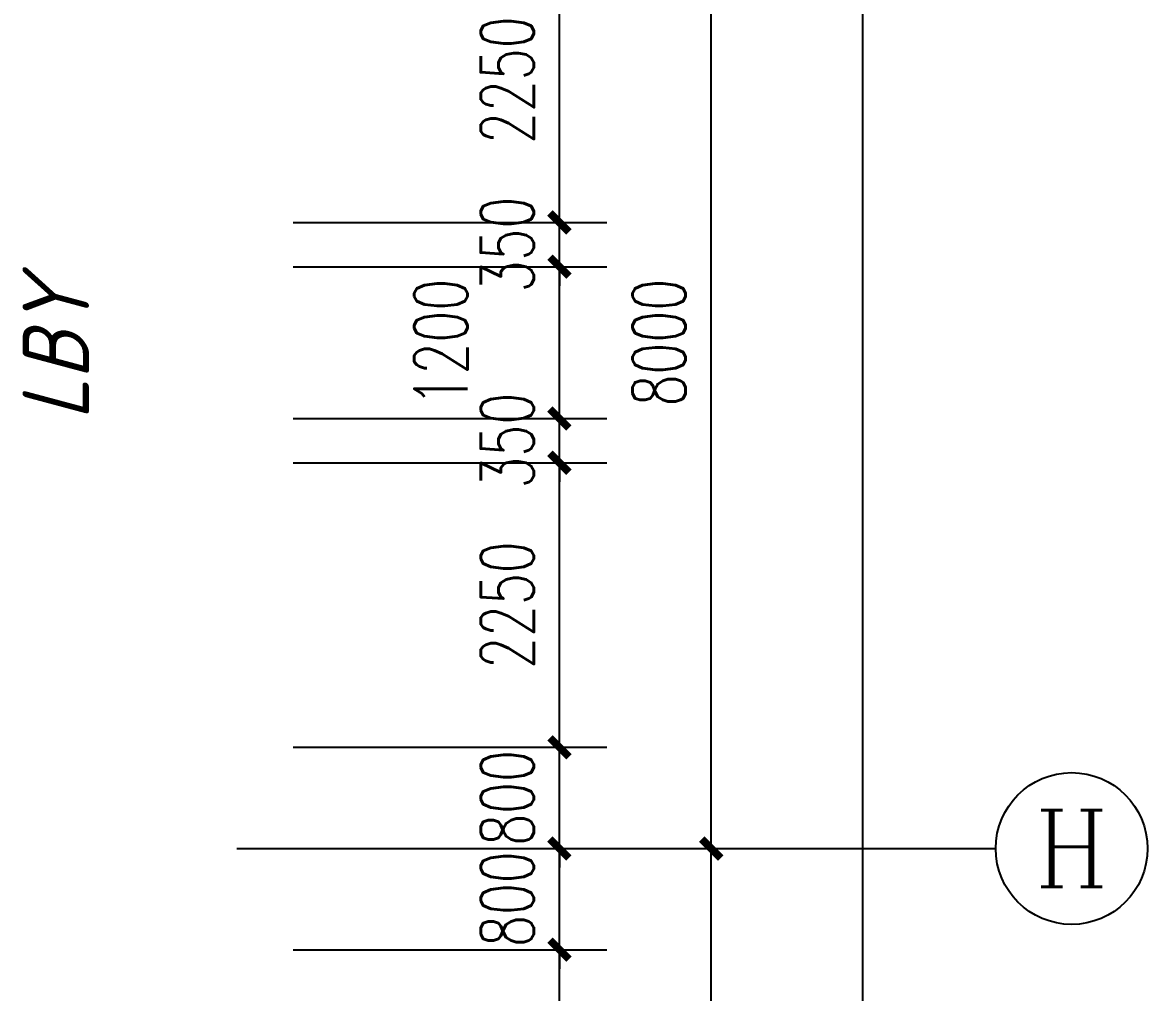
# Model space of a CAD drawing. Extents: x 0 to 2972856, y -1269770 to 0.
# Drawn here: x 2782160 to 2791056, y -1065494 to -1057825 of the extents above; entities that cross this region are included whole.
import ezdxf
from ezdxf.enums import TextEntityAlignment as Align

# ---------------------------------------------------------------- set-up
doc = ezdxf.new("R2010")
doc.units = 0
doc.header["$LTSCALE"] = 1000
doc.header["$PDSIZE"] = 50
doc.layers.add('1-建筑底图', color=8, linetype='Continuous')
doc.layers.add('AXIS_TEXT', color=7, linetype='Continuous')
doc.styles.add('_TCH_AXIS', font='COMPLEX', dxfattribs={"bigfont": 'GBCBIG'})
doc.styles.add('A_DIM_T3', font='SIMPLEX', dxfattribs={"width": 0.7, "bigfont": 'HZ'})
doc.styles.add('COMPLEX', font='COMPLEX')
doc.styles.get("Standard").update_dxf_attribs({"font": 'gbeitc.shx', "bigfont": 'gbcbig.shx'})
doc.dimstyles.new('_TCH_ARCH&&150', dxfattribs={"dimtxt": 420, "dimasz": 150, "dimexe": 375, "dimexo": 450, "dimgap": 202.5, "dimtad": 1, "dimdec": 0, "dimzin": 0, "dimdsep": 46, "dimtxsty": 'A_DIM_T3', "dimblk": 'ARCHTICK', "dimcen": 0.09, "dimclrt": 7, "dimazin": 2, "dimtfac": 1, "dimtdec": 0, "dimtix": 1, "dimtmove": 2, "dimatfit": 3, "dimfxl": 150, "dimtolj": 1, "dimtzin": 0, "dimarcsym": 0})

# ---------------------------------------------------------------- blocks, each defined once
blk = doc.blocks.new('_ArchTick')
at = {"color": 0, "linetype": 'ByBlock', "const_width": 0.4}
blk.add_lwpolyline([(-0.5, -0.5), (0.5, 0.5)], dxfattribs=at)
blk = doc.blocks.new('*D205')
at = {"layer": '1-建筑底图', "color": 0, "lineweight": -2, "transparency": 16777216}
for p, q in [((108850, 77400), (113725, 77400)), ((113350, -2200), (113350, 77400)), ((108850, -2200), (113725, -2200))]:
    blk.add_line(p, q, dxfattribs=at)
at = {"layer": 'Defpoints', "color": 0, "transparency": 16777216}
for p in [(108400, 77400), (113350, 77400), (108400, -2200)]:
    blk.add_point(p, dxfattribs=at)
at = {"layer": '1-建筑底图', "color": 0, "lineweight": -2, "transparency": 16777216, "xscale": 150, "yscale": 150, "zscale": 150}
for p, rotation in [((113350, 77400), 90), ((113350, -2200), 270)]:
    blk.add_blockref('_ArchTick', p, dxfattribs=dict(at, rotation=rotation))
at = {"layer": '1-建筑底图', "color": 7, "transparency": 16777216, "insert": (112937.5, 37600), "char_height": 420, "attachment_point": 5, "rotation": 90, "style": 'A_DIM_T3'}
blk.add_mtext('\\A1;79600', dxfattribs=at)
blk = doc.blocks.new('*D211')
at = {"layer": '1-建筑底图', "color": 0, "lineweight": -2, "transparency": 16777216}
for p, q in [((108850, 25600), (112525, 25600)), ((112150, 17600), (112150, 25600)), ((108850, 17600), (112525, 17600))]:
    blk.add_line(p, q, dxfattribs=at)
at = {"layer": 'Defpoints', "color": 0, "transparency": 16777216}
for p in [(108400, 25600), (112150, 25600), (108400, 17600)]:
    blk.add_point(p, dxfattribs=at)
at = {"layer": '1-建筑底图', "color": 0, "lineweight": -2, "transparency": 16777216, "xscale": 150, "yscale": 150, "zscale": 150}
for p, rotation in [((112150, 25600), 90), ((112150, 17600), 270)]:
    blk.add_blockref('_ArchTick', p, dxfattribs=dict(at, rotation=rotation))
at = {"layer": '1-建筑底图', "color": 7, "transparency": 16777216, "insert": (111737.5, 21600), "char_height": 420, "attachment_point": 5, "rotation": 90, "style": 'A_DIM_T3'}
blk.add_mtext('\\A1;8000', dxfattribs=at)
blk = doc.blocks.new('*D212')
at = {"layer": '1-建筑底图', "color": 0, "lineweight": -2, "transparency": 16777216}
for p, q in [((108850, 33600), (112525, 33600)), ((112150, 25600), (112150, 33600)), ((108850, 25600), (112525, 25600))]:
    blk.add_line(p, q, dxfattribs=at)
at = {"layer": 'Defpoints', "color": 0, "transparency": 16777216}
for p in [(108400, 33600), (112150, 33600), (108400, 25600)]:
    blk.add_point(p, dxfattribs=at)
at = {"layer": '1-建筑底图', "color": 0, "lineweight": -2, "transparency": 16777216, "xscale": 150, "yscale": 150, "zscale": 150}
for p, rotation in [((112150, 33600), 90), ((112150, 25600), 270)]:
    blk.add_blockref('_ArchTick', p, dxfattribs=dict(at, rotation=rotation))
at = {"layer": '1-建筑底图', "color": 7, "transparency": 16777216, "insert": (111737.5, 29600), "char_height": 420, "attachment_point": 5, "rotation": 90, "style": 'A_DIM_T3'}
blk.add_mtext('\\A1;8000', dxfattribs=at)
blk = doc.blocks.new('*D770')
at = {"layer": '1-建筑底图', "color": 0, "lineweight": -2, "transparency": 16777216}
for p, q in [((108845, 24800), (111325, 24800)), ((110950, 22550), (110950, 24800)), ((108845, 22550), (111325, 22550))]:
    blk.add_line(p, q, dxfattribs=at)
at = {"layer": 'Defpoints', "color": 0, "transparency": 16777216}
for p in [(108395, 24800), (110950, 24800), (108395, 22550)]:
    blk.add_point(p, dxfattribs=at)
at = {"layer": '1-建筑底图', "color": 0, "lineweight": -2, "transparency": 16777216, "xscale": 150, "yscale": 150, "zscale": 150}
for p, rotation in [((110950, 24800), 90), ((110950, 22550), 270)]:
    blk.add_blockref('_ArchTick', p, dxfattribs=dict(at, rotation=rotation))
at = {"layer": '1-建筑底图', "color": 7, "transparency": 16777216, "insert": (110537.5, 23675), "char_height": 420, "attachment_point": 5, "rotation": 90, "style": 'A_DIM_T3'}
blk.add_mtext('\\A1;2250', dxfattribs=at)
blk = doc.blocks.new('*D771')
at = {"layer": '1-建筑底图', "color": 0, "lineweight": -2, "transparency": 16777216}
for p, q in [((110950, 25600), (110950, 25750)), ((108845, 25600), (111325, 25600)), ((110950, 24800), (110950, 25600)), ((108845, 24800), (111325, 24800)), ((110950, 24800), (110950, 24650))]:
    blk.add_line(p, q, dxfattribs=at)
at = {"layer": 'Defpoints', "color": 0, "transparency": 16777216}
for p in [(108395, 25600), (110950, 25600), (108395, 24800)]:
    blk.add_point(p, dxfattribs=at)
at = {"layer": '1-建筑底图', "color": 0, "lineweight": -2, "transparency": 16777216, "xscale": 150, "yscale": 150, "zscale": 150}
for p, rotation in [((110950, 25600), 270), ((110950, 24800), 90)]:
    blk.add_blockref('_ArchTick', p, dxfattribs=dict(at, rotation=rotation))
at = {"layer": '1-建筑底图', "color": 7, "transparency": 16777216, "insert": (110537.5, 25200), "char_height": 420, "attachment_point": 5, "rotation": 90, "style": 'A_DIM_T3'}
blk.add_mtext('\\A1;800', dxfattribs=at)
blk = doc.blocks.new('*D772')
at = {"layer": '1-建筑底图', "color": 0, "lineweight": -2, "transparency": 16777216}
for p, q in [((110950, 26400), (110950, 26550)), ((108845, 26400), (111325, 26400)), ((110950, 25600), (110950, 26400)), ((108845, 25600), (111325, 25600)), ((110950, 25600), (110950, 25450))]:
    blk.add_line(p, q, dxfattribs=at)
at = {"layer": 'Defpoints', "color": 0, "transparency": 16777216}
for p in [(108395, 26400), (110950, 26400), (108395, 25600)]:
    blk.add_point(p, dxfattribs=at)
at = {"layer": '1-建筑底图', "color": 0, "lineweight": -2, "transparency": 16777216, "xscale": 150, "yscale": 150, "zscale": 150}
for p, rotation in [((110950, 26400), 270), ((110950, 25600), 90)]:
    blk.add_blockref('_ArchTick', p, dxfattribs=dict(at, rotation=rotation))
at = {"layer": '1-建筑底图', "color": 7, "transparency": 16777216, "insert": (110537.5, 26000), "char_height": 420, "attachment_point": 5, "rotation": 90, "style": 'A_DIM_T3'}
blk.add_mtext('\\A1;800', dxfattribs=at)
blk = doc.blocks.new('*D773')
at = {"layer": '1-建筑底图', "color": 0, "lineweight": -2, "transparency": 16777216}
for p, q in [((108845, 28650), (111325, 28650)), ((110950, 26400), (110950, 28650)), ((108845, 26400), (111325, 26400))]:
    blk.add_line(p, q, dxfattribs=at)
at = {"layer": 'Defpoints', "color": 0, "transparency": 16777216}
for p in [(108395, 28650), (110950, 28650), (108395, 26400)]:
    blk.add_point(p, dxfattribs=at)
at = {"layer": '1-建筑底图', "color": 0, "lineweight": -2, "transparency": 16777216, "xscale": 150, "yscale": 150, "zscale": 150}
for p, rotation in [((110950, 28650), 90), ((110950, 26400), 270)]:
    blk.add_blockref('_ArchTick', p, dxfattribs=dict(at, rotation=rotation))
at = {"layer": '1-建筑底图', "color": 7, "transparency": 16777216, "insert": (110537.5, 27525), "char_height": 420, "attachment_point": 5, "rotation": 90, "style": 'A_DIM_T3'}
blk.add_mtext('\\A1;2250', dxfattribs=at)
blk = doc.blocks.new('*D774')
at = {"layer": '1-建筑底图', "color": 0, "lineweight": -2, "transparency": 16777216}
for p, q in [((110950, 29000), (110950, 29150)), ((108845, 29000), (111325, 29000)), ((110950, 28650), (110950, 29000)), ((108845, 28650), (111325, 28650)), ((110950, 28650), (110950, 28500))]:
    blk.add_line(p, q, dxfattribs=at)
at = {"layer": 'Defpoints', "color": 0, "transparency": 16777216}
for p in [(108395, 29000), (110950, 29000), (108395, 28650)]:
    blk.add_point(p, dxfattribs=at)
at = {"layer": '1-建筑底图', "color": 0, "lineweight": -2, "transparency": 16777216, "xscale": 150, "yscale": 150, "zscale": 150}
for p, rotation in [((110950, 29000), 270), ((110950, 28650), 90)]:
    blk.add_blockref('_ArchTick', p, dxfattribs=dict(at, rotation=rotation))
at = {"layer": '1-建筑底图', "color": 7, "transparency": 16777216, "insert": (110537.5, 28825), "char_height": 420, "attachment_point": 5, "rotation": 90, "style": 'A_DIM_T3'}
blk.add_mtext('\\A1;350', dxfattribs=at)
blk = doc.blocks.new('*D775')
at = {"layer": '1-建筑底图', "color": 0, "lineweight": -2, "transparency": 16777216}
for p, q in [((108845, 30200), (111325, 30200)), ((110950, 29000), (110950, 30200)), ((108845, 29000), (111325, 29000))]:
    blk.add_line(p, q, dxfattribs=at)
at = {"layer": 'Defpoints', "color": 0, "transparency": 16777216}
for p in [(108395, 30200), (110950, 30200), (108395, 29000)]:
    blk.add_point(p, dxfattribs=at)
at = {"layer": '1-建筑底图', "color": 0, "lineweight": -2, "transparency": 16777216, "xscale": 150, "yscale": 150, "zscale": 150}
for p, rotation in [((110950, 30200), 90), ((110950, 29000), 270)]:
    blk.add_blockref('_ArchTick', p, dxfattribs=dict(at, rotation=rotation))
at = {"layer": '1-建筑底图', "color": 7, "transparency": 16777216, "insert": (110012.5, 29600), "char_height": 420, "attachment_point": 5, "rotation": 90, "style": 'A_DIM_T3'}
blk.add_mtext('\\A1;1200', dxfattribs=at)
blk = doc.blocks.new('*D776')
at = {"layer": '1-建筑底图', "color": 0, "lineweight": -2, "transparency": 16777216}
for p, q in [((110950, 30550), (110950, 30700)), ((108845, 30550), (111325, 30550)), ((110950, 30200), (110950, 30550)), ((108845, 30200), (111325, 30200)), ((110950, 30200), (110950, 30050))]:
    blk.add_line(p, q, dxfattribs=at)
at = {"layer": 'Defpoints', "color": 0, "transparency": 16777216}
for p in [(108395, 30550), (110950, 30550), (108395, 30200)]:
    blk.add_point(p, dxfattribs=at)
at = {"layer": '1-建筑底图', "color": 0, "lineweight": -2, "transparency": 16777216, "xscale": 150, "yscale": 150, "zscale": 150}
for p, rotation in [((110950, 30550), 270), ((110950, 30200), 90)]:
    blk.add_blockref('_ArchTick', p, dxfattribs=dict(at, rotation=rotation))
at = {"layer": '1-建筑底图', "color": 7, "transparency": 16777216, "insert": (110537.5, 30375), "char_height": 420, "attachment_point": 5, "rotation": 90, "style": 'A_DIM_T3'}
blk.add_mtext('\\A1;350', dxfattribs=at)
blk = doc.blocks.new('*D777')
at = {"layer": '1-建筑底图', "color": 0, "lineweight": -2, "transparency": 16777216}
for p, q in [((108845, 32800), (111325, 32800)), ((110950, 30550), (110950, 32800)), ((108845, 30550), (111325, 30550))]:
    blk.add_line(p, q, dxfattribs=at)
at = {"layer": 'Defpoints', "color": 0, "transparency": 16777216}
for p in [(108395, 32800), (110950, 32800), (108395, 30550)]:
    blk.add_point(p, dxfattribs=at)
at = {"layer": '1-建筑底图', "color": 0, "lineweight": -2, "transparency": 16777216, "xscale": 150, "yscale": 150, "zscale": 150}
for p, rotation in [((110950, 32800), 90), ((110950, 30550), 270)]:
    blk.add_blockref('_ArchTick', p, dxfattribs=dict(at, rotation=rotation))
at = {"layer": '1-建筑底图', "color": 7, "transparency": 16777216, "insert": (110537.5, 31675), "char_height": 420, "attachment_point": 5, "rotation": 90, "style": 'A_DIM_T3'}
blk.add_mtext('\\A1;2250', dxfattribs=at)
blk = doc.blocks.new('*D820')
at = {"layer": '1-建筑底图', "color": 0, "lineweight": -2, "transparency": 16777216}
for p, q in [((108850, 77400), (113725, 77400)), ((113350, -2200), (113350, 77400)), ((108850, -2200), (113725, -2200))]:
    blk.add_line(p, q, dxfattribs=at)
at = {"layer": 'Defpoints', "color": 0, "transparency": 16777216}
for p in [(108400, 77400), (113350, 77400), (108400, -2200)]:
    blk.add_point(p, dxfattribs=at)
at = {"layer": '1-建筑底图', "color": 0, "lineweight": -2, "transparency": 16777216, "xscale": 150, "yscale": 150, "zscale": 150}
for p, rotation in [((113350, 77400), 90), ((113350, -2200), 270)]:
    blk.add_blockref('_ArchTick', p, dxfattribs=dict(at, rotation=rotation))
at = {"layer": '1-建筑底图', "color": 7, "transparency": 16777216, "insert": (112937.5, 37600), "char_height": 420, "attachment_point": 5, "rotation": 90, "style": 'A_DIM_T3'}
blk.add_mtext('\\A1;79600', dxfattribs=at)
blk = doc.blocks.new('*D826')
at = {"layer": '1-建筑底图', "color": 0, "lineweight": -2, "transparency": 16777216}
for p, q in [((108850, 25600), (112525, 25600)), ((112150, 17600), (112150, 25600)), ((108850, 17600), (112525, 17600))]:
    blk.add_line(p, q, dxfattribs=at)
at = {"layer": 'Defpoints', "color": 0, "transparency": 16777216}
for p in [(108400, 25600), (112150, 25600), (108400, 17600)]:
    blk.add_point(p, dxfattribs=at)
at = {"layer": '1-建筑底图', "color": 0, "lineweight": -2, "transparency": 16777216, "xscale": 150, "yscale": 150, "zscale": 150}
for p, rotation in [((112150, 25600), 90), ((112150, 17600), 270)]:
    blk.add_blockref('_ArchTick', p, dxfattribs=dict(at, rotation=rotation))
at = {"layer": '1-建筑底图', "color": 7, "transparency": 16777216, "insert": (111737.5, 21600), "char_height": 420, "attachment_point": 5, "rotation": 90, "style": 'A_DIM_T3'}
blk.add_mtext('\\A1;8000', dxfattribs=at)
blk = doc.blocks.new('*D827')
at = {"layer": '1-建筑底图', "color": 0, "lineweight": -2, "transparency": 16777216}
for p, q in [((108850, 33600), (112525, 33600)), ((112150, 25600), (112150, 33600)), ((108850, 25600), (112525, 25600))]:
    blk.add_line(p, q, dxfattribs=at)
at = {"layer": 'Defpoints', "color": 0, "transparency": 16777216}
for p in [(108400, 33600), (112150, 33600), (108400, 25600)]:
    blk.add_point(p, dxfattribs=at)
at = {"layer": '1-建筑底图', "color": 0, "lineweight": -2, "transparency": 16777216, "xscale": 150, "yscale": 150, "zscale": 150}
for p, rotation in [((112150, 33600), 90), ((112150, 25600), 270)]:
    blk.add_blockref('_ArchTick', p, dxfattribs=dict(at, rotation=rotation))
at = {"layer": '1-建筑底图', "color": 7, "transparency": 16777216, "insert": (111737.5, 29600), "char_height": 420, "attachment_point": 5, "rotation": 90, "style": 'A_DIM_T3'}
blk.add_mtext('\\A1;8000', dxfattribs=at)
blk = doc.blocks.new('*D1077')
at = {"layer": '1-建筑底图', "color": 0, "lineweight": -2, "transparency": 16777216}
for p, q in [((108845, 24800), (111325, 24800)), ((110950, 22550), (110950, 24800)), ((108845, 22550), (111325, 22550))]:
    blk.add_line(p, q, dxfattribs=at)
at = {"layer": 'Defpoints', "color": 0, "transparency": 16777216}
for p in [(108395, 24800), (110950, 24800), (108395, 22550)]:
    blk.add_point(p, dxfattribs=at)
at = {"layer": '1-建筑底图', "color": 0, "lineweight": -2, "transparency": 16777216, "xscale": 150, "yscale": 150, "zscale": 150}
for p, rotation in [((110950, 24800), 90), ((110950, 22550), 270)]:
    blk.add_blockref('_ArchTick', p, dxfattribs=dict(at, rotation=rotation))
at = {"layer": '1-建筑底图', "color": 7, "transparency": 16777216, "insert": (110537.5, 23675), "char_height": 420, "attachment_point": 5, "rotation": 90, "style": 'A_DIM_T3'}
blk.add_mtext('\\A1;2250', dxfattribs=at)
blk = doc.blocks.new('*D1078')
at = {"layer": '1-建筑底图', "color": 0, "lineweight": -2, "transparency": 16777216}
for p, q in [((110950, 25600), (110950, 25750)), ((108845, 25600), (111325, 25600)), ((110950, 24800), (110950, 25600)), ((108845, 24800), (111325, 24800)), ((110950, 24800), (110950, 24650))]:
    blk.add_line(p, q, dxfattribs=at)
at = {"layer": 'Defpoints', "color": 0, "transparency": 16777216}
for p in [(108395, 25600), (110950, 25600), (108395, 24800)]:
    blk.add_point(p, dxfattribs=at)
at = {"layer": '1-建筑底图', "color": 0, "lineweight": -2, "transparency": 16777216, "xscale": 150, "yscale": 150, "zscale": 150}
for p, rotation in [((110950, 25600), 270), ((110950, 24800), 90)]:
    blk.add_blockref('_ArchTick', p, dxfattribs=dict(at, rotation=rotation))
at = {"layer": '1-建筑底图', "color": 7, "transparency": 16777216, "insert": (110537.5, 25200), "char_height": 420, "attachment_point": 5, "rotation": 90, "style": 'A_DIM_T3'}
blk.add_mtext('\\A1;800', dxfattribs=at)
blk = doc.blocks.new('*D1079')
at = {"layer": '1-建筑底图', "color": 0, "lineweight": -2, "transparency": 16777216}
for p, q in [((110950, 26400), (110950, 26550)), ((108845, 26400), (111325, 26400)), ((110950, 25600), (110950, 26400)), ((108845, 25600), (111325, 25600)), ((110950, 25600), (110950, 25450))]:
    blk.add_line(p, q, dxfattribs=at)
at = {"layer": 'Defpoints', "color": 0, "transparency": 16777216}
for p in [(108395, 26400), (110950, 26400), (108395, 25600)]:
    blk.add_point(p, dxfattribs=at)
at = {"layer": '1-建筑底图', "color": 0, "lineweight": -2, "transparency": 16777216, "xscale": 150, "yscale": 150, "zscale": 150}
for p, rotation in [((110950, 26400), 270), ((110950, 25600), 90)]:
    blk.add_blockref('_ArchTick', p, dxfattribs=dict(at, rotation=rotation))
at = {"layer": '1-建筑底图', "color": 7, "transparency": 16777216, "insert": (110537.5, 26000), "char_height": 420, "attachment_point": 5, "rotation": 90, "style": 'A_DIM_T3'}
blk.add_mtext('\\A1;800', dxfattribs=at)
blk = doc.blocks.new('*D1080')
at = {"layer": '1-建筑底图', "color": 0, "lineweight": -2, "transparency": 16777216}
for p, q in [((108845, 28650), (111325, 28650)), ((110950, 26400), (110950, 28650)), ((108845, 26400), (111325, 26400))]:
    blk.add_line(p, q, dxfattribs=at)
at = {"layer": 'Defpoints', "color": 0, "transparency": 16777216}
for p in [(108395, 28650), (110950, 28650), (108395, 26400)]:
    blk.add_point(p, dxfattribs=at)
at = {"layer": '1-建筑底图', "color": 0, "lineweight": -2, "transparency": 16777216, "xscale": 150, "yscale": 150, "zscale": 150}
for p, rotation in [((110950, 28650), 90), ((110950, 26400), 270)]:
    blk.add_blockref('_ArchTick', p, dxfattribs=dict(at, rotation=rotation))
at = {"layer": '1-建筑底图', "color": 7, "transparency": 16777216, "insert": (110537.5, 27525), "char_height": 420, "attachment_point": 5, "rotation": 90, "style": 'A_DIM_T3'}
blk.add_mtext('\\A1;2250', dxfattribs=at)
blk = doc.blocks.new('*D1081')
at = {"layer": '1-建筑底图', "color": 0, "lineweight": -2, "transparency": 16777216}
for p, q in [((110950, 29000), (110950, 29150)), ((108845, 29000), (111325, 29000)), ((110950, 28650), (110950, 29000)), ((108845, 28650), (111325, 28650)), ((110950, 28650), (110950, 28500))]:
    blk.add_line(p, q, dxfattribs=at)
at = {"layer": 'Defpoints', "color": 0, "transparency": 16777216}
for p in [(108395, 29000), (110950, 29000), (108395, 28650)]:
    blk.add_point(p, dxfattribs=at)
at = {"layer": '1-建筑底图', "color": 0, "lineweight": -2, "transparency": 16777216, "xscale": 150, "yscale": 150, "zscale": 150}
for p, rotation in [((110950, 29000), 270), ((110950, 28650), 90)]:
    blk.add_blockref('_ArchTick', p, dxfattribs=dict(at, rotation=rotation))
at = {"layer": '1-建筑底图', "color": 7, "transparency": 16777216, "insert": (110537.5, 28825), "char_height": 420, "attachment_point": 5, "rotation": 90, "style": 'A_DIM_T3'}
blk.add_mtext('\\A1;350', dxfattribs=at)
blk = doc.blocks.new('*D1082')
at = {"layer": '1-建筑底图', "color": 0, "lineweight": -2, "transparency": 16777216}
for p, q in [((108845, 30200), (111325, 30200)), ((110950, 29000), (110950, 30200)), ((108845, 29000), (111325, 29000))]:
    blk.add_line(p, q, dxfattribs=at)
at = {"layer": 'Defpoints', "color": 0, "transparency": 16777216}
for p in [(108395, 30200), (110950, 30200), (108395, 29000)]:
    blk.add_point(p, dxfattribs=at)
at = {"layer": '1-建筑底图', "color": 0, "lineweight": -2, "transparency": 16777216, "xscale": 150, "yscale": 150, "zscale": 150}
for p, rotation in [((110950, 30200), 90), ((110950, 29000), 270)]:
    blk.add_blockref('_ArchTick', p, dxfattribs=dict(at, rotation=rotation))
at = {"layer": '1-建筑底图', "color": 7, "transparency": 16777216, "insert": (110012.5, 29600), "char_height": 420, "attachment_point": 5, "rotation": 90, "style": 'A_DIM_T3'}
blk.add_mtext('\\A1;1200', dxfattribs=at)
blk = doc.blocks.new('*D1083')
at = {"layer": '1-建筑底图', "color": 0, "lineweight": -2, "transparency": 16777216}
for p, q in [((110950, 30550), (110950, 30700)), ((108845, 30550), (111325, 30550)), ((110950, 30200), (110950, 30550)), ((108845, 30200), (111325, 30200)), ((110950, 30200), (110950, 30050))]:
    blk.add_line(p, q, dxfattribs=at)
at = {"layer": 'Defpoints', "color": 0, "transparency": 16777216}
for p in [(108395, 30550), (110950, 30550), (108395, 30200)]:
    blk.add_point(p, dxfattribs=at)
at = {"layer": '1-建筑底图', "color": 0, "lineweight": -2, "transparency": 16777216, "xscale": 150, "yscale": 150, "zscale": 150}
for p, rotation in [((110950, 30550), 270), ((110950, 30200), 90)]:
    blk.add_blockref('_ArchTick', p, dxfattribs=dict(at, rotation=rotation))
at = {"layer": '1-建筑底图', "color": 7, "transparency": 16777216, "insert": (110537.5, 30375), "char_height": 420, "attachment_point": 5, "rotation": 90, "style": 'A_DIM_T3'}
blk.add_mtext('\\A1;350', dxfattribs=at)
blk = doc.blocks.new('*D1084')
at = {"layer": '1-建筑底图', "color": 0, "lineweight": -2, "transparency": 16777216}
for p, q in [((108845, 32800), (111325, 32800)), ((110950, 30550), (110950, 32800)), ((108845, 30550), (111325, 30550))]:
    blk.add_line(p, q, dxfattribs=at)
at = {"layer": 'Defpoints', "color": 0, "transparency": 16777216}
for p in [(108395, 32800), (110950, 32800), (108395, 30550)]:
    blk.add_point(p, dxfattribs=at)
at = {"layer": '1-建筑底图', "color": 0, "lineweight": -2, "transparency": 16777216, "xscale": 150, "yscale": 150, "zscale": 150}
for p, rotation in [((110950, 32800), 90), ((110950, 30550), 270)]:
    blk.add_blockref('_ArchTick', p, dxfattribs=dict(at, rotation=rotation))
at = {"layer": '1-建筑底图', "color": 7, "transparency": 16777216, "insert": (110537.5, 31675), "char_height": 420, "attachment_point": 5, "rotation": 90, "style": 'A_DIM_T3'}
blk.add_mtext('\\A1;2250', dxfattribs=at)
blk = doc.blocks.new('_AXISO')
blk.add_circle((0, 0), 0.5)
at = {"layer": 'AXIS_TEXT', "style": 'COMPLEX', "width": 1.041667}
blk.add_attdef('A', text='', height=0.56, dxfattribs=at).set_placement((-0.25, -0.28), (0.25, -0.28), align=Align.FIT)
blk = doc.blocks.new('*D423')
at = {"layer": '1-建筑底图', "color": 0, "lineweight": -2, "transparency": 16777216}
for p, q in [((108850, 77400), (113725, 77400)), ((113350, -2200), (113350, 77400)), ((108850, -2200), (113725, -2200))]:
    blk.add_line(p, q, dxfattribs=at)
at = {"layer": 'Defpoints', "color": 0, "transparency": 16777216}
for p in [(108400, 77400), (113350, 77400), (108400, -2200)]:
    blk.add_point(p, dxfattribs=at)
at = {"layer": '1-建筑底图', "color": 0, "lineweight": -2, "transparency": 16777216, "xscale": 150, "yscale": 150, "zscale": 150}
for p, rotation in [((113350, 77400), 90), ((113350, -2200), 270)]:
    blk.add_blockref('_ArchTick', p, dxfattribs=dict(at, rotation=rotation))
at = {"layer": '1-建筑底图', "color": 7, "transparency": 16777216, "insert": (112937.5, 37600), "char_height": 420, "attachment_point": 5, "rotation": 90, "style": 'A_DIM_T3'}
blk.add_mtext('\\A1;79600', dxfattribs=at)
blk = doc.blocks.new('*D429')
at = {"layer": '1-建筑底图', "color": 0, "lineweight": -2, "transparency": 16777216}
for p, q in [((108850, 25600), (112525, 25600)), ((112150, 17600), (112150, 25600)), ((108850, 17600), (112525, 17600))]:
    blk.add_line(p, q, dxfattribs=at)
at = {"layer": 'Defpoints', "color": 0, "transparency": 16777216}
for p in [(108400, 25600), (112150, 25600), (108400, 17600)]:
    blk.add_point(p, dxfattribs=at)
at = {"layer": '1-建筑底图', "color": 0, "lineweight": -2, "transparency": 16777216, "xscale": 150, "yscale": 150, "zscale": 150}
for p, rotation in [((112150, 25600), 90), ((112150, 17600), 270)]:
    blk.add_blockref('_ArchTick', p, dxfattribs=dict(at, rotation=rotation))
at = {"layer": '1-建筑底图', "color": 7, "transparency": 16777216, "insert": (111737.5, 21600), "char_height": 420, "attachment_point": 5, "rotation": 90, "style": 'A_DIM_T3'}
blk.add_mtext('\\A1;8000', dxfattribs=at)
blk = doc.blocks.new('*D430')
at = {"layer": '1-建筑底图', "color": 0, "lineweight": -2, "transparency": 16777216}
for p, q in [((108850, 33600), (112525, 33600)), ((112150, 25600), (112150, 33600)), ((108850, 25600), (112525, 25600))]:
    blk.add_line(p, q, dxfattribs=at)
at = {"layer": 'Defpoints', "color": 0, "transparency": 16777216}
for p in [(108400, 33600), (112150, 33600), (108400, 25600)]:
    blk.add_point(p, dxfattribs=at)
at = {"layer": '1-建筑底图', "color": 0, "lineweight": -2, "transparency": 16777216, "xscale": 150, "yscale": 150, "zscale": 150}
for p, rotation in [((112150, 33600), 90), ((112150, 25600), 270)]:
    blk.add_blockref('_ArchTick', p, dxfattribs=dict(at, rotation=rotation))
at = {"layer": '1-建筑底图', "color": 7, "transparency": 16777216, "insert": (111737.5, 29600), "char_height": 420, "attachment_point": 5, "rotation": 90, "style": 'A_DIM_T3'}
blk.add_mtext('\\A1;8000', dxfattribs=at)
blk = doc.blocks.new('*D680')
at = {"layer": '1-建筑底图', "color": 0, "lineweight": -2, "transparency": 16777216}
for p, q in [((108845, 24800), (111325, 24800)), ((110950, 22550), (110950, 24800)), ((108845, 22550), (111325, 22550))]:
    blk.add_line(p, q, dxfattribs=at)
at = {"layer": 'Defpoints', "color": 0, "transparency": 16777216}
for p in [(108395, 24800), (110950, 24800), (108395, 22550)]:
    blk.add_point(p, dxfattribs=at)
at = {"layer": '1-建筑底图', "color": 0, "lineweight": -2, "transparency": 16777216, "xscale": 150, "yscale": 150, "zscale": 150}
for p, rotation in [((110950, 24800), 90), ((110950, 22550), 270)]:
    blk.add_blockref('_ArchTick', p, dxfattribs=dict(at, rotation=rotation))
at = {"layer": '1-建筑底图', "color": 7, "transparency": 16777216, "insert": (110537.5, 23675), "char_height": 420, "attachment_point": 5, "rotation": 90, "style": 'A_DIM_T3'}
blk.add_mtext('\\A1;2250', dxfattribs=at)
blk = doc.blocks.new('*D681')
at = {"layer": '1-建筑底图', "color": 0, "lineweight": -2, "transparency": 16777216}
for p, q in [((110950, 25600), (110950, 25750)), ((108845, 25600), (111325, 25600)), ((110950, 24800), (110950, 25600)), ((108845, 24800), (111325, 24800)), ((110950, 24800), (110950, 24650))]:
    blk.add_line(p, q, dxfattribs=at)
at = {"layer": 'Defpoints', "color": 0, "transparency": 16777216}
for p in [(108395, 25600), (110950, 25600), (108395, 24800)]:
    blk.add_point(p, dxfattribs=at)
at = {"layer": '1-建筑底图', "color": 0, "lineweight": -2, "transparency": 16777216, "xscale": 150, "yscale": 150, "zscale": 150}
for p, rotation in [((110950, 25600), 270), ((110950, 24800), 90)]:
    blk.add_blockref('_ArchTick', p, dxfattribs=dict(at, rotation=rotation))
at = {"layer": '1-建筑底图', "color": 7, "transparency": 16777216, "insert": (110537.5, 25200), "char_height": 420, "attachment_point": 5, "rotation": 90, "style": 'A_DIM_T3'}
blk.add_mtext('\\A1;800', dxfattribs=at)
blk = doc.blocks.new('*D682')
at = {"layer": '1-建筑底图', "color": 0, "lineweight": -2, "transparency": 16777216}
for p, q in [((110950, 26400), (110950, 26550)), ((108845, 26400), (111325, 26400)), ((110950, 25600), (110950, 26400)), ((108845, 25600), (111325, 25600)), ((110950, 25600), (110950, 25450))]:
    blk.add_line(p, q, dxfattribs=at)
at = {"layer": 'Defpoints', "color": 0, "transparency": 16777216}
for p in [(108395, 26400), (110950, 26400), (108395, 25600)]:
    blk.add_point(p, dxfattribs=at)
at = {"layer": '1-建筑底图', "color": 0, "lineweight": -2, "transparency": 16777216, "xscale": 150, "yscale": 150, "zscale": 150}
for p, rotation in [((110950, 26400), 270), ((110950, 25600), 90)]:
    blk.add_blockref('_ArchTick', p, dxfattribs=dict(at, rotation=rotation))
at = {"layer": '1-建筑底图', "color": 7, "transparency": 16777216, "insert": (110537.5, 26000), "char_height": 420, "attachment_point": 5, "rotation": 90, "style": 'A_DIM_T3'}
blk.add_mtext('\\A1;800', dxfattribs=at)
blk = doc.blocks.new('*D683')
at = {"layer": '1-建筑底图', "color": 0, "lineweight": -2, "transparency": 16777216}
for p, q in [((108845, 28650), (111325, 28650)), ((110950, 26400), (110950, 28650)), ((108845, 26400), (111325, 26400))]:
    blk.add_line(p, q, dxfattribs=at)
at = {"layer": 'Defpoints', "color": 0, "transparency": 16777216}
for p in [(108395, 28650), (110950, 28650), (108395, 26400)]:
    blk.add_point(p, dxfattribs=at)
at = {"layer": '1-建筑底图', "color": 0, "lineweight": -2, "transparency": 16777216, "xscale": 150, "yscale": 150, "zscale": 150}
for p, rotation in [((110950, 28650), 90), ((110950, 26400), 270)]:
    blk.add_blockref('_ArchTick', p, dxfattribs=dict(at, rotation=rotation))
at = {"layer": '1-建筑底图', "color": 7, "transparency": 16777216, "insert": (110537.5, 27525), "char_height": 420, "attachment_point": 5, "rotation": 90, "style": 'A_DIM_T3'}
blk.add_mtext('\\A1;2250', dxfattribs=at)
blk = doc.blocks.new('*D684')
at = {"layer": '1-建筑底图', "color": 0, "lineweight": -2, "transparency": 16777216}
for p, q in [((110950, 29000), (110950, 29150)), ((108845, 29000), (111325, 29000)), ((110950, 28650), (110950, 29000)), ((108845, 28650), (111325, 28650)), ((110950, 28650), (110950, 28500))]:
    blk.add_line(p, q, dxfattribs=at)
at = {"layer": 'Defpoints', "color": 0, "transparency": 16777216}
for p in [(108395, 29000), (110950, 29000), (108395, 28650)]:
    blk.add_point(p, dxfattribs=at)
at = {"layer": '1-建筑底图', "color": 0, "lineweight": -2, "transparency": 16777216, "xscale": 150, "yscale": 150, "zscale": 150}
for p, rotation in [((110950, 29000), 270), ((110950, 28650), 90)]:
    blk.add_blockref('_ArchTick', p, dxfattribs=dict(at, rotation=rotation))
at = {"layer": '1-建筑底图', "color": 7, "transparency": 16777216, "insert": (110537.5, 28825), "char_height": 420, "attachment_point": 5, "rotation": 90, "style": 'A_DIM_T3'}
blk.add_mtext('\\A1;350', dxfattribs=at)
blk = doc.blocks.new('*D685')
at = {"layer": '1-建筑底图', "color": 0, "lineweight": -2, "transparency": 16777216}
for p, q in [((108845, 30200), (111325, 30200)), ((110950, 29000), (110950, 30200)), ((108845, 29000), (111325, 29000))]:
    blk.add_line(p, q, dxfattribs=at)
at = {"layer": 'Defpoints', "color": 0, "transparency": 16777216}
for p in [(108395, 30200), (110950, 30200), (108395, 29000)]:
    blk.add_point(p, dxfattribs=at)
at = {"layer": '1-建筑底图', "color": 0, "lineweight": -2, "transparency": 16777216, "xscale": 150, "yscale": 150, "zscale": 150}
for p, rotation in [((110950, 30200), 90), ((110950, 29000), 270)]:
    blk.add_blockref('_ArchTick', p, dxfattribs=dict(at, rotation=rotation))
at = {"layer": '1-建筑底图', "color": 7, "transparency": 16777216, "insert": (110012.5, 29600), "char_height": 420, "attachment_point": 5, "rotation": 90, "style": 'A_DIM_T3'}
blk.add_mtext('\\A1;1200', dxfattribs=at)
blk = doc.blocks.new('*D686')
at = {"layer": '1-建筑底图', "color": 0, "lineweight": -2, "transparency": 16777216}
for p, q in [((110950, 30550), (110950, 30700)), ((108845, 30550), (111325, 30550)), ((110950, 30200), (110950, 30550)), ((108845, 30200), (111325, 30200)), ((110950, 30200), (110950, 30050))]:
    blk.add_line(p, q, dxfattribs=at)
at = {"layer": 'Defpoints', "color": 0, "transparency": 16777216}
for p in [(108395, 30550), (110950, 30550), (108395, 30200)]:
    blk.add_point(p, dxfattribs=at)
at = {"layer": '1-建筑底图', "color": 0, "lineweight": -2, "transparency": 16777216, "xscale": 150, "yscale": 150, "zscale": 150}
for p, rotation in [((110950, 30550), 270), ((110950, 30200), 90)]:
    blk.add_blockref('_ArchTick', p, dxfattribs=dict(at, rotation=rotation))
at = {"layer": '1-建筑底图', "color": 7, "transparency": 16777216, "insert": (110537.5, 30375), "char_height": 420, "attachment_point": 5, "rotation": 90, "style": 'A_DIM_T3'}
blk.add_mtext('\\A1;350', dxfattribs=at)
blk = doc.blocks.new('*D687')
at = {"layer": '1-建筑底图', "color": 0, "lineweight": -2, "transparency": 16777216}
for p, q in [((108845, 32800), (111325, 32800)), ((110950, 30550), (110950, 32800)), ((108845, 30550), (111325, 30550))]:
    blk.add_line(p, q, dxfattribs=at)
at = {"layer": 'Defpoints', "color": 0, "transparency": 16777216}
for p in [(108395, 32800), (110950, 32800), (108395, 30550)]:
    blk.add_point(p, dxfattribs=at)
at = {"layer": '1-建筑底图', "color": 0, "lineweight": -2, "transparency": 16777216, "xscale": 150, "yscale": 150, "zscale": 150}
for p, rotation in [((110950, 32800), 90), ((110950, 30550), 270)]:
    blk.add_blockref('_ArchTick', p, dxfattribs=dict(at, rotation=rotation))
at = {"layer": '1-建筑底图', "color": 7, "transparency": 16777216, "insert": (110537.5, 31675), "char_height": 420, "attachment_point": 5, "rotation": 90, "style": 'A_DIM_T3'}
blk.add_mtext('\\A1;2250', dxfattribs=at)
blk = doc.blocks.new('1-二层建筑底图')
at = {"layer": '1-建筑底图'}
blk.add_line((108400, 25600), (114400, 25600), dxfattribs=at)
ref = blk.add_blockref('_AXISO', (115000, 25600), dxfattribs=dict(at, xscale=1200, yscale=1200, zscale=1200))
ref.add_attrib('A', 'H', dxfattribs={"layer": 'AXIS_TEXT', "height": 608.3, "style": '_TCH_AXIS'}).set_placement((114710.3, 25295.9), (115289.7, 25295.9), align=Align.FIT)
blk.add_text('LBY', height=525, rotation=90, dxfattribs=at).set_placement((107229.6, 28986.5))
for p1, p2, distance, picture, middle in [((108400, -2200), (108400, 77400), -4950, '*D205', (112937.5, 37600)), ((108400, -2200), (108400, 77400), -4950, '*D820', (112937.5, 37600)), ((108400, -2200), (108400, 77400), -4950, '*D423', (112937.5, 37600)), ((108400, 25600), (108400, 33600), -3750, '*D212', (111737.5, 29600)), ((108400, 25600), (108400, 33600), -3750, '*D827', (111737.5, 29600)), ((108400, 25600), (108400, 33600), -3750, '*D430', (111737.5, 29600)), ((108395, 30550), (108395, 32800), -2555, '*D777', (110537.5, 31675)), ((108395, 30550), (108395, 32800), -2555, '*D1084', (110537.5, 31675)), ((108395, 30550), (108395, 32800), -2555, '*D687', (110537.5, 31675)), ((108395, 30200), (108395, 30550), -2555, '*D776', (110537.5, 30375)), ((108395, 30200), (108395, 30550), -2555, '*D1083', (110537.5, 30375)), ((108395, 30200), (108395, 30550), -2555, '*D686', (110537.5, 30375)), ((108395, 28650), (108395, 29000), -2555, '*D774', (110537.5, 28825)), ((108395, 28650), (108395, 29000), -2555, '*D1081', (110537.5, 28825)), ((108395, 28650), (108395, 29000), -2555, '*D684', (110537.5, 28825)), ((108395, 26400), (108395, 28650), -2555, '*D773', (110537.5, 27525)), ((108395, 26400), (108395, 28650), -2555, '*D1080', (110537.5, 27525)), ((108395, 26400), (108395, 28650), -2555, '*D683', (110537.5, 27525)), ((108395, 25600), (108395, 26400), -2555, '*D772', (110537.5, 26000)), ((108395, 25600), (108395, 26400), -2555, '*D1079', (110537.5, 26000)), ((108395, 25600), (108395, 26400), -2555, '*D682', (110537.5, 26000)), ((108395, 24800), (108395, 25600), -2555, '*D771', (110537.5, 25200)), ((108395, 24800), (108395, 25600), -2555, '*D1078', (110537.5, 25200)), ((108395, 24800), (108395, 25600), -2555, '*D681', (110537.5, 25200)), ((108400, 17600), (108400, 25600), -3750, '*D211', (111737.5, 21600)), ((108400, 17600), (108400, 25600), -3750, '*D826', (111737.5, 21600)), ((108400, 17600), (108400, 25600), -3750, '*D429', (111737.5, 21600)), ((108395, 22550), (108395, 24800), -2555, '*D770', (110537.5, 23675)), ((108395, 22550), (108395, 24800), -2555, '*D1077', (110537.5, 23675)), ((108395, 22550), (108395, 24800), -2555, '*D680', (110537.5, 23675))]:
    dim = blk.add_aligned_dim(p1=p1, p2=p2, distance=distance, dimstyle='_TCH_ARCH&&150', dxfattribs=at)
    dim.commit()
    dim.dimension.update_dxf_attribs({"geometry": picture, "text_midpoint": middle})
for picture in ['*D775', '*D1082', '*D685']:
    dim = blk.add_linear_dim(base=(110950, 30200), p1=(108395, 29000), p2=(108395, 30200), angle=90, dimstyle='_TCH_ARCH&&150', dxfattribs=at)
    dim.commit()
    dim.dimension.update_dxf_attribs({"geometry": picture, "text_midpoint": (110012.5, 29600), "dimtype": 161})

msp = doc.modelspace()

# ---------------------------------------------------------------- block references
at = {"layer": '1-建筑底图', "linetype": 'ByBlock'}
msp.add_blockref('1-二层建筑底图', (2675455.9, -1089955.7), dxfattribs=at)
msp.add_blockref('1-二层建筑底图', (2675455.9, -1089955.7), dxfattribs=at)

doc.saveas('drawing.dxf')
